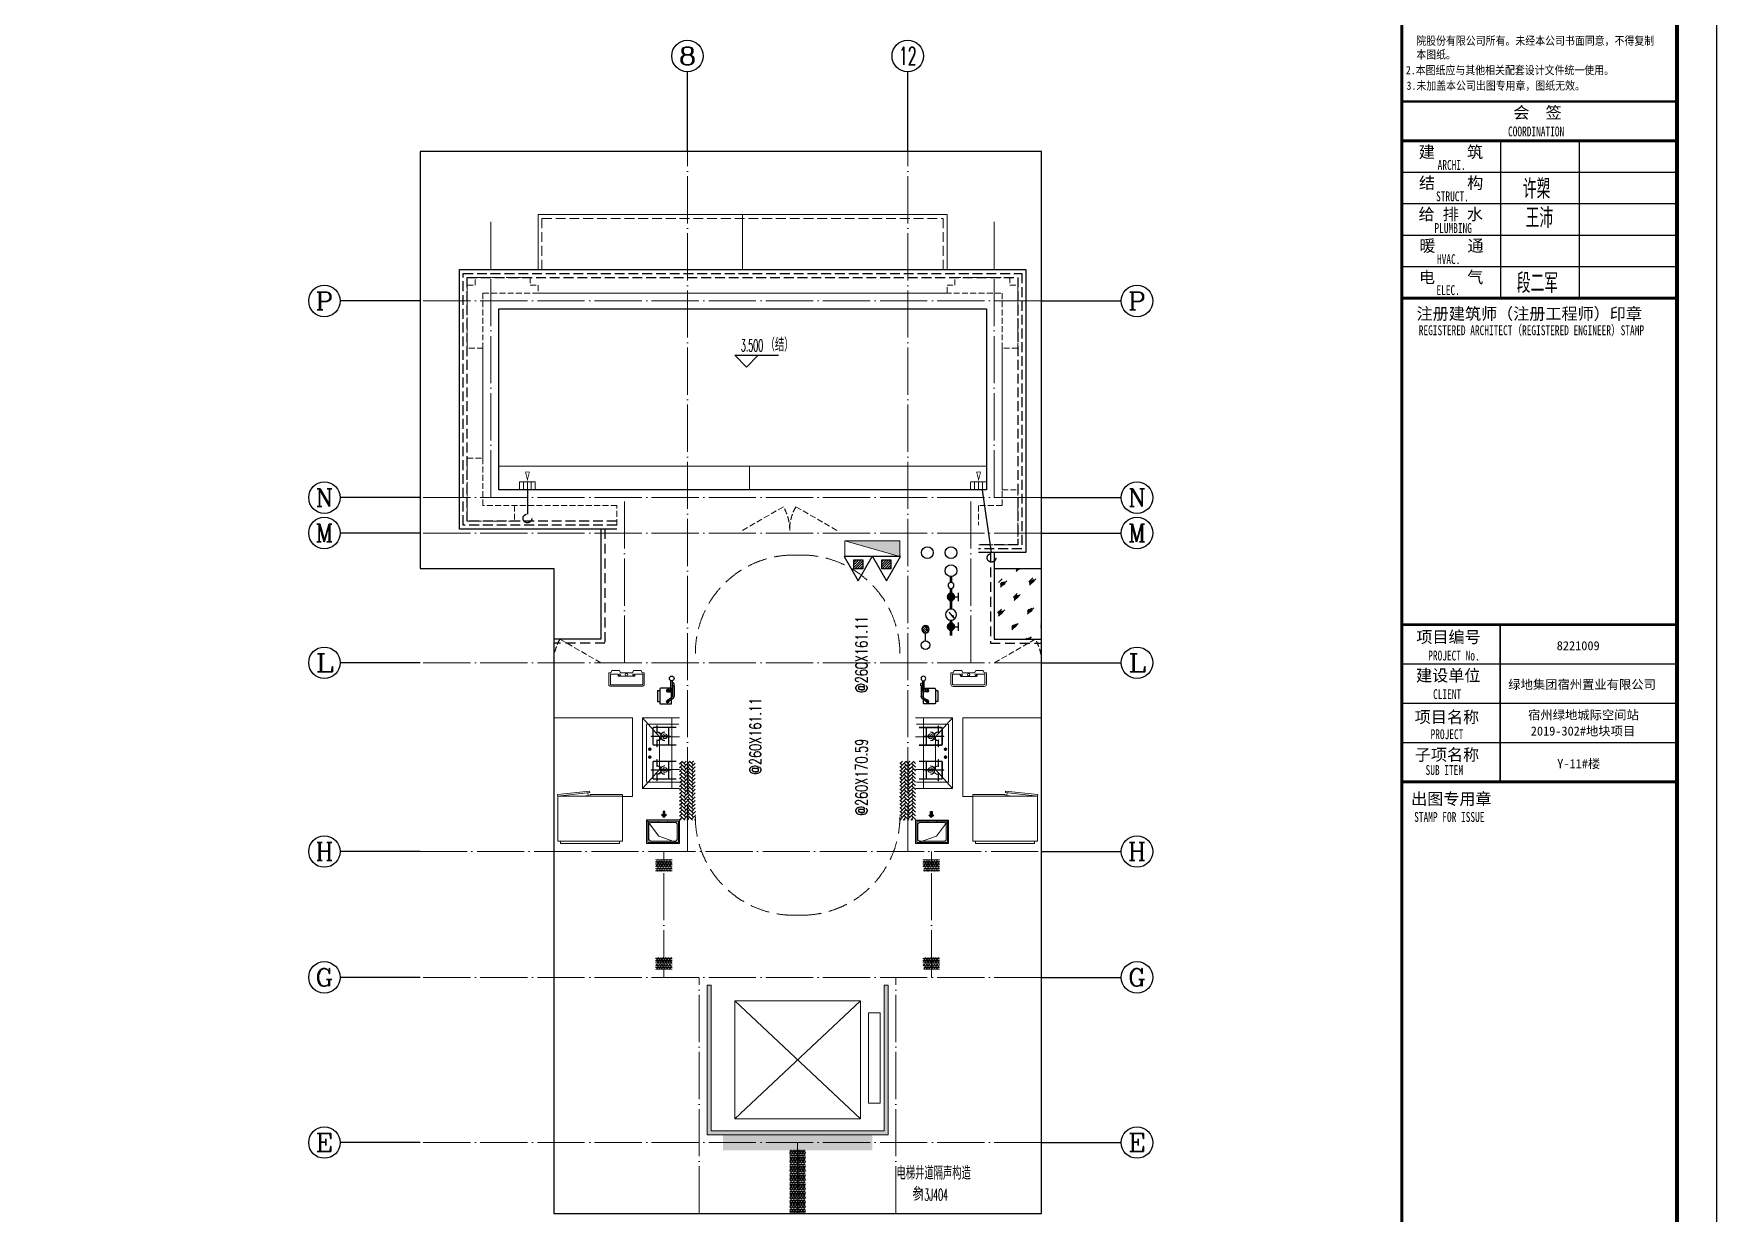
# Model space of a CAD drawing. Extents: x -518115 to 389031, y -231062 to 1628073.
# Drawn here: x 153490 to 174880, y 53162 to 68161 of the extents above; entities that cross this region are included whole.
import ezdxf
from ezdxf.enums import TextEntityAlignment as Align

# ---------------------------------------------------------------- set-up
doc = ezdxf.new("R2010")
doc.units = 0
doc.header["$LTSCALE"] = 1000
doc.header["$MEASUREMENT"] = 0
for name, pattern in [('#P_--_20B1_001_t3$0$DASH', [0.35, 0.25, -0.1]), ('__DASH', [0.35, 0.25, -0.1]), ('DASH', [0.35, 0.25, -0.1]), ('DOTE', [2.42, 2, -0.2, 0.02, -0.2]), ('HIDDEN', [0.375, 0.25, -0.125])]:
    doc.linetypes.add(name, pattern=pattern)
for name, color, linetype, lineweight in [('3.5方案汇报，与郭总、侯月琴确定户型_t8$0$STAIR', 2, 'Continuous', 18), ('DOTE', 19, 'DOTE', 9), ('EQUIP_消火栓', 242, 'Continuous', 18), ('LVTRY', 1, 'Continuous', 13), ('PUB_HATCH', 8, 'Continuous', 9), ('STAIR', 2, 'Continuous', 18), ('WINDOW', 144, 'Continuous', 15), ('图签', 147, 'Continuous', 18), ('填充', 251, 'Continuous', 5), ('平面-分水线', 214, 'Continuous', 15), ('平面-排水沟', 86, 'Continuous', 15), ('平面-看线', 45, 'Continuous', 15), ('平面-空调预留孔', 173, 'Continuous', 15), ('立面-洞口示意', 152, 'Continuous', 13)]:
    doc.layers.add(name, color=color, linetype=linetype, lineweight=lineweight)
for name, color, linetype in [('AH-FURNITURE', 1, 'Continuous'), ('AXIS', 3, 'Continuous'), ('AXIS_TEXT', 4, 'Continuous'), ('DIM_ELEV', 3, 'Continuous'), ('DIM_SYMB', 3, 'Continuous'), ('EQUIP_地漏', 7, 'Continuous'), ('EQUIP_消防', 7, 'Continuous'), ('PUB_TEXT', 4, 'Continuous'), ('ROOF', 183, 'Continuous'), ('VPIPE-凝结', 150, 'Continuous'), ('VPIPE-废水', 31, 'Continuous'), ('VPIPE-消防', 1, 'TG_X'), ('VPIPE-给水', 3, 'TG_J'), ('VPIPE-雨水', 4, 'DASH'), ('保温', 6, 'Continuous'), ('图框', 140, 'Continuous'), ('图签文字', 147, 'Continuous'), ('建筑-排气道', 9, 'Continuous'), ('污水', 3, 'Continuous'), ('看线', 251, 'Continuous'), ('给水', 4, 'Continuous')]:
    doc.layers.add(name, color=color, linetype=linetype)
doc.layers.add('yichutu', color=7, linetype='Continuous', true_color=0xffffff, plot=False)
doc.styles.add('_TCH_AXIS', font='COMPLEX', dxfattribs={"bigfont": 'GBCBIG'})
doc.styles.add('_TCH_DIM', font='SIMPLEX.shx', dxfattribs={"width": 0.7, "bigfont": 'GBCBIG.shx'})
doc.styles.add('COMPLEX', font='COMPLEX')
doc.styles.add('HT', font='')
doc.styles.add('TG_LINETYPE', font='SIMPLEX', dxfattribs={"width": 0.8, "height": 3, "bigfont": 'HZTXT'})
doc.styles.add('宋体', font='', dxfattribs={"height": 50})
doc.styles.add('建筑图签-1', font='', dxfattribs={"width": 0.7})
doc.styles.add('建筑图签-2', font='TXT.shx', dxfattribs={"width": 0.5, "bigfont": 'HZTXT.shx'})
doc.styles.get('HT').set_extended_font_data('SimHei')
doc.styles.get('宋体').set_extended_font_data('SimSun')
doc.styles.get('建筑图签-1').set_extended_font_data('SimHei')
doc.linetypes.add('TG_J', pattern='A,2,-0.22,["J",TG_LINETYPE,S=0.1,R=0,X=-0.18,Y=-0.15],0', length=2.22)
doc.linetypes.add('TG_X', pattern='A,4,-0.3,["X",TG_LINETYPE,S=0.1,R=0,X=-0.23,Y=-0.15],0', length=4.3)
pattern_1 = [(90, (-269915.049, -314561.355), (-16.49778, 1e-15), [9.525, -19.05]), (210, (-269915.049, -314561.355), (8.24889, -14.2874966), [9.525, -19.05]), (150, (-269915.049, -314551.83), (-8.24889, -14.2874966), [9.525, -19.05])]
pattern_2 = [(45, (-269915.05, -314561.355), (0, 47.4157523), [100.584, -33.528]), (135, (-269891.34, -314537.647), (3e-15, 47.4157523), [100.584, -33.528])]

# ---------------------------------------------------------------- blocks, each defined once
blk = doc.blocks.new('$TwtSys$00000434')
for p, q in [((-0.5, 0.5), (-0.5, -0.5)), ((-0.5, -0.5), (0.5, 0.5)), ((0.5, 0.5), (-0.5, 0.5)), ((0.5, -0.5), (0.5, 0.5)), ((-0.5, -0.5), (0.5, -0.5))]:
    blk.add_line(p, q)
blk.add_solid([(0.5, -0.5), (0.5, 0.5), (-0.5, -0.5)])
blk = doc.blocks.new('$TwtSys$00000546')
h = blk.add_hatch()
h.set_pattern_fill('ANSI31', color=1, scale=200, style=0)
h.set_pattern_definition([(45, (-38543.802, -6670.83), (-17.67767, 17.67767), [])])
h.paths.add_polyline_path([(-65, 174), (65, 174), (65, 44), (-65, 44)])
at = {"color": 1}
for points in [[(0, 344), (-198, 0), (198, 0)], [(-65, 174), (65, 174), (65, 44), (-65, 44)]]:
    blk.add_lwpolyline(points, close=True, dxfattribs=at)
blk = doc.blocks.new('A$C60D053AF')
at = {"layer": 'AH-FURNITURE', "color": 8}
for p, q in [((233, -90), (128, -90)), ((233, -110), (128, -110)), ((193, -71), (328, -71)), ((193, -91), (328, -91)), ((245, -129), (245, -122)), ((265, -129), (265, -122)), ((342, -97), (370, -143)), ((356, -83), (384, -129)), ((255, -281), (255, -251)), ((255, -281), (393, -281)), ((393, -281), (393, -251))]:
    blk.add_line(p, q, dxfattribs=at)
for points in [[(170, -68, 1), (170, -94), (193, -94), (193, -68)], [(234, -251), (414, -251, 0.414214), (424, -241), (424, -111, 0.414214), (414, -101), (234, -101, 0.414214), (224, -111), (224, -241, 0.414214)], [(268, -122), (268, -107, 0.414214), (248, -87), (233, -87), (233, -113), (242, -113), (242, -122)], [(242, -152, 1), (268, -152), (268, -129), (242, -129)], [(384, -161, 1), (402, -143), (386, -127), (368, -145)]]:
    blk.add_lwpolyline(points, format="xyb", close=True, dxfattribs=at)
for centre, radius in [((100, -100), 30), ((255, -152), 15), ((255, -152), 10), ((393, -152), 15), ((393, -152), 10)]:
    blk.add_circle(centre, radius, dxfattribs=at)
for radius in [40, 20]:
    blk.add_arc((328, -111), radius, 45, 90, dxfattribs=at)
blk = doc.blocks.new('A-Kitchen-7')
at = {"layer": 'LVTRY'}
for p, q in [((-519, 780), (-7, 834)), ((-4, 811), (-515, 756)), ((-29, 767), (-35, 806)), ((-7, 834), (-4, 811)), ((-515, 756), (-519, 780)), ((515, 756), (-515, 756)), ((-515, 756), (-515, 40)), ((-486, 761), (-485, 756)), ((-29, 767), (-112, 756)), ((515, 780), (0, 780)), ((0, 756), (0, 780)), ((515, 756), (515, 780)), ((515, 40), (515, 756)), ((-515, 40), (515, 40))]:
    blk.add_line(p, q, dxfattribs=at)
blk.add_lwpolyline([(-469, 40), (-469, 0), (469, 0), (469, 40)], close=True, dxfattribs=at)
blk = doc.blocks.new('*U70')
h = blk.add_hatch(color=5)
h.set_gradient(color1=(0, 0, 255), rotation=180, tint=1)
h.paths.add_polyline_path([(0, 0), (-6.35, -6.35), (-6.35, -2.159), (-15, -2.159), (-15, 2.159), (-6.35, 2.159), (-6.35, 6.35)])
at = {"color": 0, "linetype": 'Continuous'}
blk.add_lwpolyline([(0, 0), (-6.35, -6.35), (-6.35, -2.159), (-15, -2.159), (-15, 2.159), (-6.35, 2.159), (-6.35, 6.35)], close=True, dxfattribs=at)
blk = doc.blocks.new('sgrsefv')
at = {"layer": 'PUB_HATCH'}
blk.add_hatch(color=256, dxfattribs=at).paths.add_polyline_path([(1112933, 840916), (1112933, 840646), (1113073, 840646), (1113073, 840661), (1112968, 840661), (1112948, 840681), (1112948, 840881), (1112968, 840901), (1113288, 840901), (1113308, 840881), (1113308, 840681), (1113288, 840661), (1113183, 840661), (1113183, 840646), (1113323, 840646), (1113323, 840916)])
at = {"layer": 'LVTRY', "color": 1}
for p, q in [((1113073, 840661), (1113073, 840646)), ((1113183, 840661), (1113183, 840646))]:
    blk.add_line(p, q, dxfattribs=at)
for points in [[(1112918, 840931), (1113338, 840931), (1113338, 840631), (1112918, 840631)], [(1112933, 840916), (1113323, 840916), (1113323, 840646), (1112933, 840646)], [(1113288, 840661), (1112968, 840661), (1112948, 840681), (1112948, 840881), (1112968, 840901), (1113288, 840901), (1113308, 840881), (1113308, 840681), (1113288, 840661)]]:
    blk.add_lwpolyline(points, close=True, dxfattribs=at)
at = {"layer": '立面-洞口示意'}
blk.add_lwpolyline([(1112918, 840931), (1113182, 840837), (1113338, 840631)], dxfattribs=at)
at = {"layer": '建筑-排气道', "xscale": -5, "yscale": 5, "zscale": 5, "rotation": 270}
blk.add_blockref('*U70', (1113118, 840599), dxfattribs=at)
blk = doc.blocks.new('FRSDFDGDGDRGDR')
at = {"layer": '平面-空调预留孔'}
for p, q in [((699612, 775044), (699612, 775441)), ((699619, 775448), (699746, 775448)), ((699746, 775448), (699746, 775355)), ((699720, 775342), (699720, 775143)), ((699727, 775349), (699740, 775349)), ((699746, 775037), (699619, 775037)), ((699727, 775136), (699740, 775136)), ((699746, 775130), (699746, 775037))]:
    blk.add_line(p, q, dxfattribs=at)
blk.add_lwpolyline([(699766, 775167), (699793, 775154), (699793, 775057), (699766, 775044), (699766, 775018), (699619, 775018, -0.414214), (699593, 775044), (699593, 775441, -0.414214), (699619, 775468), (699766, 775468), (699766, 775441), (699793, 775428), (699793, 775332), (699766, 775318)], format="xyb", close=True, dxfattribs=at)
for centre, radius in [((699740, 775243), 15.8), ((699740, 775332), 10.6), ((699740, 775154), 10.6)]:
    blk.add_circle(centre, radius, dxfattribs=at)
for centre, start, end in [((699619, 775441), 90, 180), ((699727, 775342), 90, 180), ((699740, 775355), 270, 360), ((699619, 775044), 180, 270), ((699727, 775143), 180, 270), ((699740, 775130), 0, 90)]:
    blk.add_arc(centre, 6.6, start, end, dxfattribs=at)
blk = doc.blocks.new('A$C2705576B')
at = {"layer": '给水'}
h = blk.add_hatch(color=256, dxfattribs=at)
edge = h.paths.add_edge_path()
edge.add_arc((417, -1741), 47.2, 0, 360)
h = blk.add_hatch(color=256, dxfattribs=at)
edge = h.paths.add_edge_path()
edge.add_arc((795, -1741), 47.2, 0, 360)
for p, q in [((363, -1645), (472, -1645)), ((417, -1741), (417, -1645)), ((601, -1768), (525, -1704)), ((525, -1704), (564, -1715)), ((740, -1645), (849, -1645)), ((795, -1741), (795, -1645))]:
    blk.add_line(p, q, dxfattribs=at)
at = {"layer": '给水', "const_width": 35.4}
for points in [[(499, -1741), (302, -1741)], [(903, -1741), (641, -1741)], [(1053, -1741), (978, -1741)]]:
    blk.add_lwpolyline(points, dxfattribs=at)
at = {"layer": '给水'}
for centre, radius in [((417, -1741), 47.2), ((570, -1741), 70.8), ((795, -1741), 47.2), ((941, -1741), 37.5)]:
    blk.add_circle(centre, radius, dxfattribs=at)
blk = doc.blocks.new('$TwtSys$00000141')
at = {"color": 1}
for p, q in [((-47, 4), (-5, 46)), ((-47, 4), (-5, 46)), ((-44, -18), (18, 44)), ((-44, -18), (18, 44)), ((-33, -33), (33, 33)), ((-33, -33), (33, 33)), ((-16, -44), (44, 16)), ((-16, -44), (44, 16)), ((6, -46), (46, -6)), ((6, -46), (46, -6))]:
    blk.add_line(p, q, dxfattribs=at)
blk.add_circle((0, 0), 47, dxfattribs=at)
blk.add_circle((0, 0), 47, dxfattribs=at)
blk = doc.blocks.new('yct-841-594-84100-59399.9999999999-100-1000.0')
at = {"layer": 'yichutu', "color": 7, "true_color": 0xffffff}
blk.add_lwpolyline([(0, 0), (0, 59400), (84100, 59400), (84100, 0)], close=True, dxfattribs=at)
blk = doc.blocks.new('_AXISO')
blk.add_circle((0, 0), 0.5)
at = {"layer": 'AXIS_TEXT', "style": 'COMPLEX', "width": 1.041667}
blk.add_attdef('A', text='', height=0.56, dxfattribs=at).set_placement((-0.25, -0.28), (0.25, -0.28), align=Align.FIT)
blk = doc.blocks.new('DFSFSF')
at = {"layer": '平面-分水线'}
for p, q in [((697142, 775568), (697142, 775668)), ((697342, 775668), (697143, 775668)), ((697193, 775568), (697193, 775668)), ((697243, 775568), (697243, 775668)), ((697292, 775568), (697292, 775668)), ((697342, 775668), (697342, 775568)), ((697342, 775568), (697342, 775668)), ((697342, 775568), (697143, 775568))]:
    blk.add_line(p, q, dxfattribs=at)
blk = doc.blocks.new('DFGDGDGD')
at = {"layer": '平面-分水线', "const_width": 10}
blk.add_lwpolyline([(697268, 775441), (697243, 775541), (697218, 775441)], close=True, dxfattribs=at)
blk.add_blockref('DFSFSF', (0, 0))
blk = doc.blocks.new('A$C549D2611')
at = {"layer": '图框'}
blk.add_lwpolyline([(0, 0), (42050, 0), (42050, -29700), (0, -29700)], close=True, dxfattribs=at)
blk.add_lwpolyline([(0, 0), (42050, 0), (42050, -29700), (0, -29700)], close=True, dxfattribs=at)
at = {"layer": '图框', "const_width": 50}
blk.add_lwpolyline([(41550, -29200), (41550, -500), (1250, -500), (1250, -29200)], close=True, dxfattribs=at)
at = {"layer": '图框'}
for points, const_width in [([(38052, -29200), (38052, -500)], 35), ([(38057, -5000), (41557, -5000)], 30), ([(38057, -5500), (41557, -5500)], 35), ([(38057, -5500), (41557, -5500)], 35), ([(39307, -5500), (39307, -7500)], 17.5), ([(40307, -5500), (40307, -7500)], 17.5), ([(38057, -5900), (41557, -5900)], 17.5), ([(38057, -6300), (41557, -6300)], 17.5), ([(38057, -6700), (41557, -6700)], 17.5), ([(38057, -7100), (41557, -7100)], 17.5), ([(38057, -7500), (41557, -7500)], 35), ([(38052, -11650), (41552, -11650)], 35), ([(38052, -11650), (41552, -11650)], 35), ([(39302, -13650), (39302, -11650)], 17.5), ([(38052, -12150), (41552, -12150)], 17.5), ([(38052, -12650), (41552, -12650)], 17.5), ([(38052, -13150), (41552, -13150)], 17.5), ([(41552, -13650), (38052, -13650)], 35)]:
    blk.add_lwpolyline(points, dxfattribs=dict(at, const_width=const_width))
for s, height, style, width, p in [('院股份有限公司所有。未经本公司书面同意，不得复制', 105, 'HT', 0.88, (38235, -4280)), ('本图纸。', 105, 'HT', 0.88, (38235, -4456)), (' 2.本图纸应与其他相关配套设计文件统一使用。 ', 105, 'HT', 0.88, (38040, -4654)), ('3.未加盖本公司出图专用章，图纸无效。', 105, 'HT', 0.88, (38111, -4851)), ('COORDINATION', 125, '建筑图签-1', 0.7, (39402, -5443)), ('ARCHI.', 125, '建筑图签-1', 0.7, (38507, -5869)), ('STRUCT.', 125, '建筑图签-1', 0.7, (38487, -6268)), ('PLUMBING', 125, '建筑图签-1', 0.7, (38467, -6671)), ('HVAC.', 125, '建筑图签-1', 0.7, (38499, -7067)), ('ELEC.', 125, '建筑图签-1', 0.7, (38492, -7460)), ('REGISTERED ARCHITECT（REGISTERED ENGINEER）STAMP', 125, '建筑图签-1', 0.7, (38267, -7971)), ('PROJECT No.', 125, '建筑图签-1', 0.7, (38387, -12107, -899)), ('CLIENT', 125, '建筑图签-1', 0.7, (38449, -12597)), ('PROJECT', 125, '建筑图签-1', 0.7, (38417, -13107)), ('SUB ITEM', 125, '建筑图签-1', 0.7, (38354, -13562)), ('STAMP FOR ISSUE', 125, '建筑图签-1', 0.7, (38209, -14159))]:
    blk.add_text(s, height=height, dxfattribs=dict(at, style=style, width=width)).set_placement(p)
at = {"layer": '图签', "color": 2, "style": '宋体'}
for s, height, p in [('8221009', 114.7, (40021, -11976)), ('绿地集团宿州置业有限公司', 114.67, (39405, -12469)), ('宿州绿地城际空间站', 114.7, (39657, -12856)), ('2019-302#地块项目', 114.67, (39691, -13061)), ('Y-11#楼', 114.7, (40027, -13476))]:
    blk.add_text(s, height=height, dxfattribs=at).set_placement(p)
at = {"layer": '图签文字', "color": 7, "style": '建筑图签-1'}
for s, p in [('会  签', (39470, -5216)), ('建    筑', (38267, -5717)), ('结    构', (38270, -6110)), ('给 排 水', (38265, -6507)), ('暖    通', (38274, -6909)), ('电    气', (38269, -7309)), ('注册建筑师（注册工程师）印章', (38240, -7773)), ('项目编号', (38236, -11884)), ('建设单位', (38233, -12372)), ('项目名称', (38216, -12901)), ('子项名称', (38216, -13380)), ('出图专用章', (38170, -13941))]:
    blk.add_text(s, height=150, dxfattribs=at).set_placement(p)
at = {"layer": '图签文字', "color": 1, "style": '建筑图签-2', "width": 0.7}
for s, p in [('许槊', (39590, -6236)), ('王沛', (39625, -6606)), ('段二军', (39513, -7434))]:
    blk.add_text(s, height=250, dxfattribs=at).set_placement(p)

msp = doc.modelspace()

# ---------------------------------------------------------------- hatches: boundary and pattern name
at = {"layer": '保温', "linetype": 'Continuous', "ltscale": 10, "true_color": 0x636466}
h = msp.add_hatch(dxfattribs=at)
h.set_pattern_fill('玻璃1', color=251, scale=35, style=0)
h.set_pattern_definition([(45, (-122615.05, -546172.44), (-171.45925, 171.45925), [78.4, -201.6]), (45, (-122581.45, -546158.44), (-171.45925, 171.45925), [33.6, -246.4]), (45, (-122615.05, -546158.44), (-171.45925, 171.45925), [56, -224]), (45, (-122598.25, -546172.44), (188.0904, -188.0904), [70, -210]), (45, (-122615.05, -546186.44), (-171.45925, 171.45925), [112, -168]), (45, (-122615.05, -546144.44), (-171.45925, 171.45925), [28, -252])])
h.paths.add_polyline_path([(166301.5, 60462.4), (166301.5, 61362.4), (165701.5, 61362.4), (165701.5, 60462.4)])
at = {"layer": '保温', "linetype": 'ByBlock', "ltscale": 10}
h = msp.add_hatch(dxfattribs=at)
h.set_pattern_fill('AR-HBONE', color=251, scale=55)
h.set_pattern_definition(pattern_2)
h.paths.add_polyline_path([(161701.5, 58162.6), (161901.5, 58162.6), (161901.3, 58912.4), (161701.3, 58912.4)])
h = msp.add_hatch(dxfattribs=at)
h.set_pattern_fill('AR-HBONE', color=251, scale=55)
h.set_pattern_definition(pattern_2)
h.paths.add_polyline_path([(164701.5, 58162.6), (164501.5, 58162.6), (164501.3, 58912.4), (164701.3, 58912.4)])
at = {"layer": '保温', "linetype": 'Continuous', "ltscale": 10}
h = msp.add_hatch(dxfattribs=at)
h.set_pattern_fill('HEX', color=251, scale=10, angle=90, style=0)
h.set_pattern_definition(pattern_1)
h.paths.add_polyline_path([(161401.5, 57512.4), (161601.5, 57512.4), (161601.6, 57662.4), (161401.6, 57662.4)])
h = msp.add_hatch(dxfattribs=at)
h.set_pattern_fill('HEX', color=251, scale=10, angle=90, style=0)
h.set_pattern_definition(pattern_1)
h.paths.add_polyline_path([(165001.5, 57512.4), (164801.5, 57512.4), (164801.4, 57662.4), (165001.4, 57662.4)])
h = msp.add_hatch(dxfattribs=at)
h.set_pattern_fill('HEX', color=251, scale=10, angle=90, style=0)
h.set_pattern_definition(pattern_1)
h.paths.add_polyline_path([(161401.5, 56262.4), (161601.5, 56262.4), (161601.6, 56412.4), (161401.6, 56412.4)])
h = msp.add_hatch(dxfattribs=at)
h.set_pattern_fill('HEX', color=251, scale=10, angle=90, style=0)
h.set_pattern_definition(pattern_1)
h.paths.add_polyline_path([(165001.5, 56262.4), (164801.5, 56262.4), (164801.4, 56412.4), (165001.4, 56412.4)])
h = msp.add_hatch(dxfattribs=at)
h.set_pattern_fill('HEX', color=251, scale=10, angle=90, style=0)
h.set_pattern_definition([(90, (-340680.94, -466186.091), (-16.49778, 1e-15), [9.525, -19.05]), (210, (-340680.94, -466186.091), (8.24889, -14.2874966), [9.525, -19.05]), (150, (-340680.94, -466176.566), (-8.24889, -14.2874966), [9.525, -19.05])])
h.paths.add_polyline_path([(164151.5, 53962.4), (164151.5, 54162.4), (162251.5, 54162.4), (162251.5, 53962.4)])
h = msp.add_hatch(dxfattribs=at)
h.set_pattern_fill('HEX', color=251, scale=10, angle=90, style=0)
h.set_pattern_definition([(90, (-340680.94, -466686.091), (-16.49778, 1e-15), [9.525, -19.05]), (210, (-340680.94, -466686.091), (8.24889, -14.2874966), [9.525, -19.05]), (150, (-340680.94, -466676.566), (-8.24889, -14.2874966), [9.525, -19.05])])
h.paths.add_polyline_path([(163101.6, 53162.4), (163301.6, 53162.4), (163301.6, 53962.4), (163101.6, 53962.4)])
at = {"layer": '填充'}
h = msp.add_hatch(dxfattribs=at)
h.set_pattern_fill('隔热材料02', color=256, scale=100, style=0)
h.set_pattern_definition([(0, (-1011006.867, -554576.257), (0, 50), []), (0, (-1011006.867, -554559.59), (0, 50), []), (270, (-1010963.126, -554550.96), (50, -9e-15), [5.01775, -44.98225]), (270, (-1011000.584, -554550.96), (50, -9e-15), [5.01775, -44.98225]), (90, (-1010975.073, -554584.89), (-50, 3e-15), [5.01775, -44.98225]), (90, (-1010988.64, -554584.89), (-50, 3e-15), [5.01775, -44.98225]), (180, (-1010956.843, -554592.924), (-6e-15, -50), [50.02425, 0.02425]), (135, (-1010970.8, -554590.415), (3e-15, 49.99987405), [4.268, -66.44275]), (116.56505, (-1010923.818, -554587.397), (0.00011283, 49.99993342), [2.805, -108.9985]), (116.56505, (-1010973.818, -554587.397), (0.00011283, 49.99993342), [2.805, -108.9985]), (153.43495, (-1010915.783, -554592.924), (-0.0001128, 49.9999334), [5.61, -106.1935]), (153.43495, (-1010965.783, -554592.924), (-0.0001128, 49.9999334), [5.61, -106.1935]), (63.43495, (-1010925.073, -554579.87), (-0.00011283, 49.99993342), [26.714, -85.0895]), (63.43495, (-1010975.073, -554579.87), (-0.00011283, 49.99993342), [26.714, -85.0895]), (116.56505, (-1010913.126, -554550.96), (0.00011283, 49.99993342), [2.805, -108.9985]), (116.56505, (-1010963.126, -554550.96), (0.00011283, 49.99993342), [2.805, -108.9985]), (135, (-1010964.38, -554548.45), (3e-15, 49.99987405), [4.268, -66.44275]), (153.43495, (-1010917.4, -554545.433), (-0.0001128, 49.9999334), [5.61, -106.1935]), (153.43495, (-1010967.4, -554545.433), (-0.0001128, 49.9999334), [5.61, -106.1935]), (45, (-1010999.33, -554548.45), (0, 49.99987405), [4.268, -66.44275]), (63.43495, (-1010950.584, -554550.96), (-0.00011283, 49.99993342), [2.805, -108.9985]), (63.43495, (-1011000.584, -554550.96), (-0.00011283, 49.99993342), [2.805, -108.9985]), (26.56505, (-1010946.31, -554545.433), (0.0001128, 49.9999334), [5.61, -106.1935]), (26.56505, (-1010996.31, -554545.433), (0.0001128, 49.9999334), [5.61, -106.1935]), (116.56505, (-1010938.638, -554579.87), (0.00011283, 49.99993342), [26.714, -85.0895]), (116.56505, (-1010988.638, -554579.87), (0.00011283, 49.99993342), [26.714, -85.0895]), (45, (-1010992.91, -554590.415), (0, 49.99987405), [4.268, -66.44275]), (63.43495, (-1010939.892, -554587.397), (-0.00011283, 49.99993342), [2.805, -108.9985]), (63.43495, (-1010989.892, -554587.397), (-0.00011283, 49.99993342), [2.805, -108.9985]), (26.56505, (-1010947.928, -554592.924), (0.0001128, 49.9999334), [5.61, -106.1935]), (26.56505, (-1010997.928, -554592.924), (0.0001128, 49.9999334), [5.61, -106.1935])])
h.paths.add_polyline_path([(164301.5, 56062.4), (164351.5, 56062.4), (164351.5, 54162.4), (162051.5, 54162.4), (162051.5, 56062.4), (162101.5, 56062.4), (162101.5, 54212.4), (164301.5, 54212.4)])

# ---------------------------------------------------------------- linework, layer by layer
at = {"layer": '3.5方案汇报，与郭总、侯月琴确定户型_t8$0$STAIR'}
for p, q in [((164001.5, 55862.4), (162401.5, 54362.4)), ((162401.5, 55862.4), (164001.5, 54362.4))]:
    msp.add_line(p, q, dxfattribs=at)
for points in [[(162401.5, 54362.4), (162401.5, 55862.4), (164001.5, 55862.4), (164001.5, 54362.4)], [(164101.5, 54562.4), (164101.5, 55712.4), (164251.5, 55712.4), (164251.5, 54562.4)]]:
    msp.add_lwpolyline(points, close=True, dxfattribs=at)
at = {"layer": 'AXIS'}
for p, q in [((161801.5, 66662.4), (161801.5, 67677)), ((164601.5, 66662.4), (164601.5, 67677)), ((158401.5, 64762.4), (157386.9, 64762.4)), ((166301.5, 64762.4), (167316.1, 64762.4)), ((158401.5, 62262.4), (157386.9, 62262.4)), ((166301.5, 62262.4), (167316.1, 62262.4)), ((158401.5, 61812.4), (157386.9, 61812.4)), ((166301.5, 61812.4), (167316.1, 61812.4)), ((158401.5, 60162.4), (157386.9, 60162.4)), ((166301.5, 60162.4), (167316.1, 60162.4)), ((158401.5, 57762.6), (157386.9, 57762.6)), ((166301.5, 57762.6), (167316.1, 57762.6)), ((158401.5, 56162.4), (157386.9, 56162.4)), ((166301.5, 56162.4), (167316.1, 56162.4)), ((158401.5, 54062.4), (157386.9, 54062.4)), ((166301.5, 54062.4), (167316.1, 54062.4))]:
    msp.add_line(p, q, dxfattribs=at)
at = {"layer": 'DIM_ELEV'}
for p, q in [((162551.5, 63922), (162401.5, 64072)), ((162401.5, 64072), (162959.2, 64072)), ((162551.5, 63922), (162701.5, 64072))]:
    msp.add_line(p, q, dxfattribs=at)
at = {"layer": 'DIM_SYMB'}
msp.add_lwpolyline([(158401.5, 66662.4), (158401.5, 61362.4), (160101.5, 61362.4), (160101.5, 53162.4), (166301.5, 53162.4), (166301.5, 66662.4)], close=True, dxfattribs=at)
at = {"layer": 'DOTE', "linetype": 'DOTE', "ltscale": 0.3}
for p, q in [((161801.5, 57762.6), (161801.5, 66662.4)), ((164601.5, 57762.6), (164601.5, 66662.4)), ((159301.5, 65767.8), (159301.5, 62262.4)), ((165701.5, 65767.8), (165701.5, 62262.4)), ((166301.5, 64762.4), (158401.5, 64762.4)), ((166301.5, 62262.4), (158401.5, 62262.4)), ((161001.5, 60162.4), (161001.5, 62262.4)), ((165401.5, 60162.4), (165401.5, 62262.4)), ((166301.5, 61812.4), (158401.5, 61812.4)), ((166301.5, 60162.4), (158401.5, 60162.4)), ((158401.5, 57762.6), (166301.5, 57762.6)), ((161501.5, 56162.4), (161501.5, 57762.4)), ((164901.5, 56162.4), (164901.5, 57762.4)), ((166301.5, 56162.4), (158401.5, 56162.4)), ((161951.5, 53162.4), (161951.5, 56162.4)), ((164451.5, 53162.4), (164451.5, 56162.4)), ((166301.5, 54062.4), (158401.5, 54062.4)), ((163201.5, 54062.4), (163201.5, 53162.4))]:
    msp.add_line(p, q, dxfattribs=at)
at = {"layer": 'LVTRY', "color": 251}
for p, q in [((161447.3, 59220), (161231.3, 59463)), ((161701.5, 59463), (161231.3, 59463)), ((161231.3, 59463), (161231.3, 58563)), ((161601.5, 58563), (161601.5, 59463)), ((164701.5, 59462.4), (165171.7, 59462.4)), ((164801.5, 58562.4), (164801.5, 59462.4)), ((164955.8, 59219.4), (165171.7, 59462.4)), ((165171.7, 59462.4), (165171.7, 58562.4)), ((161701.5, 59220), (161447.3, 59220)), ((161447.3, 59220), (161447.3, 58804.9)), ((164701.5, 59219.4), (164955.8, 59219.4)), ((164955.8, 59219.4), (164955.8, 58804.3)), ((161231.3, 58563), (161447.3, 58804.9)), ((161447.3, 58804.9), (161701.5, 58804.9)), ((164955.8, 58804.3), (164701.5, 58804.3)), ((165171.7, 58562.4), (164955.8, 58804.3)), ((161231.3, 58563), (161701.5, 58563)), ((165171.7, 58562.4), (164701.5, 58562.4))]:
    msp.add_line(p, q, dxfattribs=at)
at = {"layer": 'LVTRY'}
for p, q in [((161281.5, 58653), (161281.5, 59373)), ((161291.5, 59383), (161691.5, 59383)), ((161361.5, 59333), (161361.5, 59123)), ((161366.5, 59333), (161366.5, 59123)), ((161656.5, 59343), (161371.5, 59343)), ((161656.5, 59338), (161371.5, 59338)), ((161411.8, 59363), (161411.8, 59273)), ((161416.3, 59363), (161411.8, 59363)), ((161411.8, 59273), (161416.3, 59273)), ((161416.3, 59273), (161416.3, 59363)), ((161561.5, 59123), (161561.5, 59333)), ((161566.5, 59123), (161566.5, 59333)), ((161601.5, 59373), (161601.5, 58653)), ((165111.5, 59382.4), (164711.5, 59382.4)), ((164746.5, 59342.4), (165031.5, 59342.4)), ((164746.5, 59337.4), (165031.5, 59337.4)), ((164801.5, 59372.4), (164801.5, 58652.4)), ((164836.5, 59122.4), (164836.5, 59332.4)), ((164841.5, 59122.4), (164841.5, 59332.4)), ((164986.8, 59272.4), (164986.8, 59362.4)), ((164986.8, 59362.4), (164991.3, 59362.4)), ((164991.3, 59272.4), (164986.8, 59272.4)), ((164991.3, 59362.4), (164991.3, 59272.4)), ((165036.5, 59332.4), (165036.5, 59122.4)), ((165041.5, 59332.4), (165041.5, 59122.4)), ((165121.5, 58652.4), (165121.5, 59372.4)), ((161302.1, 59063), (161340.9, 59063)), ((161321.5, 59043.6), (161321.5, 59082.4)), ((161341.5, 59230.2), (161469, 59230.2)), ((161341.5, 59225.7), (161341.5, 59230.2)), ((161469, 59225.7), (161341.5, 59225.7)), ((161371.5, 59118), (161656.5, 59118)), ((161371.5, 59113), (161656.5, 59113)), ((161411.8, 59093), (161411.8, 59183)), ((161411.8, 59183), (161416.3, 59183)), ((161416.3, 59093), (161411.8, 59093)), ((161416.3, 59183), (161416.3, 59093)), ((161586.5, 59230.2), (161459, 59230.2)), ((161459, 59230.2), (161459, 59225.7)), ((161459, 59225.7), (161586.5, 59225.7)), ((161469, 59230.2), (161469, 59225.7)), ((161586.5, 59225.7), (161586.5, 59230.2)), ((161601.5, 58804.9), (161601.5, 59220)), ((165031.5, 59117.4), (164746.5, 59117.4)), ((165031.5, 59112.4), (164746.5, 59112.4)), ((164801.5, 58804.3), (164801.5, 59219.4)), ((164816.5, 59229.6), (164944, 59229.6)), ((164816.5, 59225.1), (164816.5, 59229.6)), ((164944, 59225.1), (164816.5, 59225.1)), ((165061.5, 59229.6), (164934, 59229.6)), ((164934, 59229.6), (164934, 59225.1)), ((164934, 59225.1), (165061.5, 59225.1)), ((164944, 59229.6), (164944, 59225.1)), ((164991.3, 59182.4), (164986.8, 59182.4)), ((164986.8, 59182.4), (164986.8, 59092.4)), ((164986.8, 59092.4), (164991.3, 59092.4)), ((164991.3, 59092.4), (164991.3, 59182.4)), ((165061.5, 59225.1), (165061.5, 59229.6)), ((165100.9, 59062.4), (165062.1, 59062.4)), ((165081.5, 59043), (165081.5, 59081.8)), ((161302.1, 58963), (161340.9, 58963)), ((161321.5, 58943.6), (161321.5, 58982.4)), ((161361.5, 58693), (161361.5, 58903)), ((161366.5, 58693), (161366.5, 58903)), ((161371.5, 58913), (161656.5, 58913)), ((161371.5, 58908), (161656.5, 58908)), ((161411.8, 58933), (161411.8, 58843)), ((161416.3, 58933), (161411.8, 58933)), ((161411.8, 58843), (161416.3, 58843)), ((161416.3, 58843), (161416.3, 58933)), ((161561.5, 58903), (161561.5, 58693)), ((161566.5, 58903), (161566.5, 58693)), ((165031.5, 58912.4), (164746.5, 58912.4)), ((165031.5, 58907.4), (164746.5, 58907.4)), ((164836.5, 58902.4), (164836.5, 58692.4)), ((164841.5, 58902.4), (164841.5, 58692.4)), ((164986.8, 58842.4), (164986.8, 58932.4)), ((164986.8, 58932.4), (164991.3, 58932.4)), ((164991.3, 58842.4), (164986.8, 58842.4)), ((164991.3, 58932.4), (164991.3, 58842.4)), ((165036.5, 58692.4), (165036.5, 58902.4)), ((165041.5, 58692.4), (165041.5, 58902.4)), ((165100.9, 58962.4), (165062.1, 58962.4)), ((165081.5, 58943), (165081.5, 58981.8)), ((161691.5, 58643), (161291.5, 58643)), ((161469, 58800.2), (161341.5, 58800.2)), ((161341.5, 58800.2), (161341.5, 58795.7)), ((161341.5, 58795.7), (161469, 58795.7)), ((161656.5, 58688), (161371.5, 58688)), ((161656.5, 58683), (161371.5, 58683)), ((161411.8, 58663), (161411.8, 58753)), ((161411.8, 58753), (161416.3, 58753)), ((161416.3, 58663), (161411.8, 58663)), ((161416.3, 58753), (161416.3, 58663)), ((161459, 58795.7), (161459, 58800.2)), ((161459, 58800.2), (161586.5, 58800.2)), ((161586.5, 58795.7), (161459, 58795.7)), ((161469, 58795.7), (161469, 58800.2)), ((161586.5, 58800.2), (161586.5, 58795.7)), ((164711.5, 58642.4), (165111.5, 58642.4)), ((164746.5, 58687.4), (165031.5, 58687.4)), ((164746.5, 58682.4), (165031.5, 58682.4)), ((164944, 58799.6), (164816.5, 58799.6)), ((164816.5, 58799.6), (164816.5, 58795.1)), ((164816.5, 58795.1), (164944, 58795.1)), ((164934, 58795.1), (164934, 58799.6)), ((164934, 58799.6), (165061.5, 58799.6)), ((165061.5, 58795.1), (164934, 58795.1)), ((164944, 58795.1), (164944, 58799.6)), ((164991.3, 58752.4), (164986.8, 58752.4)), ((164986.8, 58752.4), (164986.8, 58662.4)), ((164986.8, 58662.4), (164991.3, 58662.4)), ((164991.3, 58662.4), (164991.3, 58752.4)), ((165061.5, 58799.6), (165061.5, 58795.1))]:
    msp.add_line(p, q, dxfattribs=at)
for points in [[(160975.5, 58463), (161101.5, 58463), (161101.5, 59463), (160101.5, 59463)], [(165427.5, 58462.4), (165301.5, 58462.4), (165301.5, 59462.4), (166301.5, 59462.4)]]:
    msp.add_lwpolyline(points, dxfattribs=at)
for centre, radius in [((161514, 59228), 29.7), ((164889, 59227.4), 29.7), ((161321.5, 59063), 17), ((161514, 59228), 11.7), ((164889, 59227.4), 11.7), ((165081.5, 59062.4), 17), ((161321.5, 58963), 17), ((161514, 58798), 29.7), ((164889, 58797.4), 29.7), ((165081.5, 58962.4), 17), ((161514, 58798), 11.7), ((164889, 58797.4), 11.7)]:
    msp.add_circle(centre, radius, dxfattribs=at)
for centre, radius, start, end in [((161291.5, 59373), 10, 90, 180), ((161371.5, 59333), 10, 90, 180), ((161371.5, 59333), 5, 90, 180), ((161414, 59228), 56.7, 2.27424, 87.72576), ((161414, 59228), 52.2, 2.47041, 87.52959), ((161514, 59228), 56.7, 92.27424, 177.72576), ((161514, 59228), 52.2, 92.47041, 177.52959), ((161556.5, 59333), 10, 0, 90), ((161556.5, 59333), 5, 0, 90), ((161591.5, 59373), 10, 0, 90), ((164811.5, 59372.4), 10, 90, 180), ((164846.5, 59332.4), 10, 90, 180), ((164846.5, 59332.4), 5, 90, 180), ((164889, 59227.4), 56.7, 2.27424, 87.72576), ((164889, 59227.4), 52.2, 2.47041, 87.52959), ((164989, 59227.4), 56.7, 92.27424, 177.72576), ((164989, 59227.4), 52.2, 92.47041, 177.52959), ((165031.5, 59332.4), 10, 0, 90), ((165031.5, 59332.4), 5, 0, 90), ((165111.5, 59372.4), 10, 0, 90), ((161371.5, 59123), 10, 180, 270), ((161371.5, 59123), 5, 180, 270), ((161414, 59228), 56.7, 272.27424, 357.72576), ((161414, 59228), 52.2, 272.47041, 357.52959), ((161514, 59228), 56.7, 182.27424, 267.72576), ((161514, 59228), 52.2, 182.47041, 267.52959), ((161556.5, 59123), 5, 270, 0), ((161556.5, 59123), 10, 270, 0), ((164846.5, 59122.4), 10, 180, 270), ((164846.5, 59122.4), 5, 180, 270), ((164889, 59227.4), 56.7, 272.27424, 357.72576), ((164889, 59227.4), 52.2, 272.47041, 357.52959), ((164989, 59227.4), 56.7, 182.27424, 267.72576), ((164989, 59227.4), 52.2, 182.47041, 267.52959), ((165031.5, 59122.4), 5, 270, 0), ((165031.5, 59122.4), 10, 270, 0), ((161371.5, 58903), 10, 90, 180), ((161371.5, 58903), 5, 90, 180), ((161414, 58798), 56.7, 2.27424, 87.72576), ((161414, 58798), 52.2, 2.47041, 87.52959), ((161514, 58798), 56.7, 92.27424, 177.72576), ((161514, 58798), 52.2, 92.47041, 177.52959), ((161556.5, 58903), 10, 0, 90), ((161556.5, 58903), 5, 0, 90), ((164846.5, 58902.4), 10, 90, 180), ((164846.5, 58902.4), 5, 90, 180), ((164889, 58797.4), 56.7, 2.27424, 87.72576), ((164889, 58797.4), 52.2, 2.47041, 87.52959), ((164989, 58797.4), 56.7, 92.27424, 177.72576), ((164989, 58797.4), 52.2, 92.47041, 177.52959), ((165031.5, 58902.4), 10, 0, 90), ((165031.5, 58902.4), 5, 0, 90), ((161291.5, 58653), 10, 180, 270), ((161371.5, 58693), 10, 180, 270), ((161371.5, 58693), 5, 180, 270), ((161414, 58798), 56.7, 272.27424, 357.72576), ((161414, 58798), 52.2, 272.47041, 357.52959), ((161514, 58798), 56.7, 182.27424, 267.72576), ((161514, 58798), 52.2, 182.47041, 267.52959), ((161556.5, 58693), 5, 270, 0), ((161556.5, 58693), 10, 270, 0), ((161591.5, 58653), 10, 270, 0), ((164811.5, 58652.4), 10, 180, 270), ((164846.5, 58692.4), 10, 180, 270), ((164846.5, 58692.4), 5, 180, 270), ((164889, 58797.4), 56.7, 272.27424, 357.72576), ((164889, 58797.4), 52.2, 272.47041, 357.52959), ((164989, 58797.4), 56.7, 182.27424, 267.72576), ((164989, 58797.4), 52.2, 182.47041, 267.52959), ((165031.5, 58692.4), 5, 270, 0), ((165031.5, 58692.4), 10, 270, 0), ((165111.5, 58652.4), 10, 270, 0)]:
    msp.add_arc(centre, radius, start, end, dxfattribs=at)
at = {"layer": 'ROOF', "ltscale": 0.8}
msp.add_lwpolyline([(160901.5, 61862.4), (158901.5, 61862.4), (158901.5, 65162.4), (166101.5, 65162.4), (166101.5, 61562.4), (165501.5, 61562.4)], dxfattribs=at)
at = {"layer": 'ROOF', "linetype": '__DASH', "ltscale": 0.5}
for points in [[(160901.5, 61912.4), (158951.5, 61912.4), (158951.5, 65112.4), (166051.5, 65112.4), (166051.5, 61612.4), (165501.5, 61612.4)], [(160901.5, 61962.4), (159001.5, 61962.4), (159001.5, 65062.4), (166001.5, 65062.4), (166001.5, 61662.4), (165501.5, 61662.4)]]:
    msp.add_lwpolyline(points, dxfattribs=at)
at = {"layer": 'ROOF', "ltscale": 0.8}
msp.add_lwpolyline([(165601.5, 62362.4), (161101.5, 62362.4), (159401.5, 62362.4), (159401.5, 64662.4), (165601.5, 64662.4)], close=True, dxfattribs=at)
at = {"layer": 'STAIR', "color": 130}
msp.add_lwpolyline([(159901.8, 65162.4), (159901.5, 65862.4), (165101.6, 65862.4), (165101.9, 65162.4)], dxfattribs=at)
at = {"layer": 'STAIR', "color": 130, "linetype": '#P_--_20B1_001_t3$0$DASH', "ltscale": 0.5}
msp.add_lwpolyline([(159951.8, 65162.4), (159951.6, 65812.4), (165051.6, 65812.4), (165051.9, 65162.4)], dxfattribs=at)
at = {"layer": 'STAIR', "color": 251, "linetype": 'DASH'}
for points in [[(161901.5, 60282.4, -0.4142136), (163151.5, 61532.4), (163251.5, 61532.4, -0.4142136), (164501.5, 60282.4)], [(161901.5, 58202.4, 0.4142136), (163151.5, 56952.4), (163251.5, 56952.4, 0.4142136), (164501.5, 58202.4)]]:
    msp.add_lwpolyline(points, format="xyb", dxfattribs=at)
at = {"layer": 'VPIPE-凝结'}
for p, q in [((159766.5, 62362.4), (159766.5, 62052.4)), ((165666.5, 61562.4), (165551.1, 62362.4)), ((164826.5, 60442.4), (164826.5, 60540.4))]:
    msp.add_line(p, q, dxfattribs=at)
at = {"layer": 'VPIPE-废水'}
msp.add_circle((164826.5, 60387.4), 55, dxfattribs=at)
at = {"layer": 'VPIPE-消防', "linetype": 'Continuous'}
msp.add_circle((164851.5, 61562.4), 75, dxfattribs=at)
at = {"layer": 'VPIPE-给水', "linetype": 'Continuous'}
for centre in [(165151.5, 61562.4), (165151.5, 61332.4)]:
    msp.add_circle(centre, 75, dxfattribs=at)
at = {"layer": 'VPIPE-雨水'}
for centre in [(159766.5, 61997.4), (165666.5, 61497.4)]:
    msp.add_circle(centre, 55, dxfattribs=at)
at = {"layer": 'WINDOW', "color": 250, "linetype": 'DASH', "ltscale": 0.3}
for points in [[(162501.5, 61845.7), (163021.1, 62145.7, -0.1316523), (163101.5, 61845.7)], [(162501.5, 61845.7), (163021.1, 62145.7, -0.1316523), (163101.5, 61845.7)], [(163699.7, 61845.7), (163180.1, 62145.7, 0.1316523), (163099.7, 61845.7)], [(163699.7, 61845.7), (163180.1, 62145.7, 0.1316523), (163099.7, 61845.7)], [(160699.7, 60162.4), (160180.1, 60462.4, 0.1316523), (160099.7, 60162.4)], [(165703.4, 60162.4), (166223, 60462.4, -0.1316523), (166303.4, 60162.4)], [(166301.5, 60163.5, 0.0004569), (166301.5, 60162.4)]]:
    msp.add_lwpolyline(points, format="xyb", dxfattribs=at)
at = {"layer": '保温', "color": 132, "linetype": 'Continuous', "ltscale": 10}
msp.add_lwpolyline([(165701.5, 61362.4), (166301.5, 61362.4)], dxfattribs=at)
at = {"layer": '填充'}
msp.add_lwpolyline([(164301.5, 56062.4), (164351.5, 56062.4), (164351.5, 54162.4), (162051.5, 54162.4), (162051.5, 56062.4), (162101.5, 56062.4), (162101.5, 54212.4), (164301.5, 54212.4)], close=True, dxfattribs=at)
at = {"layer": '平面-排水沟'}
for p, q in [((162501.8, 65162.4), (162501.8, 65862.4)), ((159401.5, 62662.4), (165601.5, 62662.4)), ((162592, 62662.4), (162592, 62362.4))]:
    msp.add_line(p, q, dxfattribs=at)
at = {"layer": '平面-看线', "linetype": 'DASH', "ltscale": 0.3}
for points in [[(160901.5, 61912.4), (160901.5, 62162.4), (159601.5, 62162.4), (159601.5, 61962.4), (159001.5, 61962.4), (159001.5, 62762.4), (159201.5, 62762.4), (159201.5, 64162.4), (159001.8, 64162.4), (159001.8, 64962.4), (159101.8, 64962.4), (159101.8, 65062.4), (159391.8, 65062.4), (159391.8, 65062.4), (159511.8, 65062.4), (159511.8, 65062.4), (159801.8, 65062.4), (159801.8, 64962.4), (159901.8, 64962.4), (159901.8, 64862.4), (165101.3, 64862.4), (165101.3, 64962.4), (165201.3, 64962.4), (165201.3, 65062.4), (165491.3, 65062.4), (165491.3, 65062.4), (165611.3, 65062.4), (165611.3, 65062.4), (165901.3, 65062.4), (165901.3, 64962.4), (166001.3, 64962.4), (166001.3, 64162.4), (165801.5, 64162.4), (165801.5, 62362.4), (166001.5, 62362.4), (166001.5, 61662.4), (165501.5, 61662.4)], [(160901.5, 61912.4), (160901.5, 62162.4), (159201.5, 62162.4), (159201.5, 64862.4), (165801.5, 64862.4), (165801.5, 62162.4), (165501.5, 62162.4), (165501.5, 61912.4)]]:
    msp.add_lwpolyline(points, dxfattribs=at)
at = {"layer": '看线', "color": 201, "linetype": 'HIDDEN', "ltscale": 0.5}
for points in [[(160751.5, 61862.4), (160751.5, 60412.4), (160101.5, 60412.4)], [(165651.5, 61562.4), (165651.5, 60412.4), (166301.5, 60412.4)]]:
    msp.add_lwpolyline(points, dxfattribs=at)
at = {"layer": '看线', "color": 201}
for points in [[(160701.5, 61862.4), (160701.5, 60462.4), (160101.5, 60462.4)], [(165701.5, 61562.4), (165701.5, 60462.4), (166301.5, 60462.4)]]:
    msp.add_lwpolyline(points, dxfattribs=at)

# ---------------------------------------------------------------- block references
msp.add_blockref('A$C549D2611', (132830.5, 72298.4))
at = {"xscale": -1}
for name, p, rotation in [('DFGDGDGD', (-537476, 838029.9), 180), ('DFGDGDGD', (-531740.8, 838029.9), 180), ('FRSDFDGDGDRGDR', (-614216, -639729.5), 270), ('A$C60D053AF', (164701.5, 60062.4), 90), ('sgrsefv', (-948216.8, 898794), 180)]:
    msp.add_blockref(name, p, dxfattribs=dict(at, rotation=rotation))
for name, p, rotation in [('A$C60D053AF', (161701.5, 60063), 270), ('FRSDFDGDGDRGDR', (940619.1, -639730.1), 90.00000000000001), ('sgrsefv', (1274619.8, 898794.6), 180)]:
    msp.add_blockref(name, p, dxfattribs=dict(rotation=rotation))
at = {"layer": 'AXIS'}
ref = msp.add_blockref('_AXISO', (161801.5, 67877), dxfattribs=dict(at, xscale=400, yscale=400, zscale=400))
ref.add_attrib('A', '8', dxfattribs={"layer": 'AXIS_TEXT', "height": 226.3, "style": '_TCH_AXIS', "width": 1.5}).set_placement((161688.4, 67763.8), (161914.7, 67763.8), align=Align.FIT)
ref = msp.add_blockref('_AXISO', (164601.5, 67877), dxfattribs=dict(at, xscale=400, yscale=400, zscale=400))
ref.add_attrib('A', '12', dxfattribs={"layer": 'AXIS_TEXT', "height": 226.27, "style": '_TCH_AXIS', "width": 0.724138}).set_placement((164488.4, 67763.8), (164714.7, 67763.8), align=Align.FIT)
ref = msp.add_blockref('_AXISO', (157186.9, 64762.4), dxfattribs=dict(at, xscale=400, yscale=400, zscale=400))
ref.add_attrib('A', 'P', dxfattribs={"layer": 'AXIS_TEXT', "height": 226.3, "style": '_TCH_AXIS', "width": 1.235294}).set_placement((157073.8, 64649.2), (157300.1, 64649.2), align=Align.FIT)
ref = msp.add_blockref('_AXISO', (167516.1, 64762.4), dxfattribs=dict(at, xscale=400, yscale=400, zscale=400))
ref.add_attrib('A', 'P', dxfattribs={"layer": 'AXIS_TEXT', "height": 226.3, "style": '_TCH_AXIS', "width": 1.235294}).set_placement((167403, 64649.2), (167629.3, 64649.2), align=Align.FIT)
ref = msp.add_blockref('_AXISO', (157186.9, 62262.4), dxfattribs=dict(at, xscale=400, yscale=400, zscale=400))
ref.add_attrib('A', 'N', dxfattribs={"layer": 'AXIS_TEXT', "height": 226.3, "style": '_TCH_AXIS', "width": 1.105263}).set_placement((157073.8, 62149.2), (157300.1, 62149.2), align=Align.FIT)
ref = msp.add_blockref('_AXISO', (167516.1, 62262.4), dxfattribs=dict(at, xscale=400, yscale=400, zscale=400))
ref.add_attrib('A', 'N', dxfattribs={"layer": 'AXIS_TEXT', "height": 226.3, "style": '_TCH_AXIS', "width": 1.105263}).set_placement((167403, 62149.2), (167629.3, 62149.2), align=Align.FIT)
ref = msp.add_blockref('_AXISO', (157186.9, 61812.4), dxfattribs=dict(at, xscale=400, yscale=400, zscale=400))
ref.add_attrib('A', 'M', dxfattribs={"layer": 'AXIS_TEXT', "height": 226.3, "style": '_TCH_AXIS'}).set_placement((157073.8, 61699.2), (157300.1, 61699.2), align=Align.FIT)
ref = msp.add_blockref('_AXISO', (167516.1, 61812.4), dxfattribs=dict(at, xscale=400, yscale=400, zscale=400))
ref.add_attrib('A', 'M', dxfattribs={"layer": 'AXIS_TEXT', "height": 226.3, "style": '_TCH_AXIS'}).set_placement((167403, 61699.2), (167629.3, 61699.2), align=Align.FIT)
ref = msp.add_blockref('_AXISO', (157186.9, 60162.4), dxfattribs=dict(at, xscale=400, yscale=400, zscale=400))
ref.add_attrib('A', 'L', dxfattribs={"layer": 'AXIS_TEXT', "height": 226.3, "style": '_TCH_AXIS', "width": 1.4}).set_placement((157073.8, 60049.2), (157300.1, 60049.2), align=Align.FIT)
ref = msp.add_blockref('_AXISO', (167516.1, 60162.4), dxfattribs=dict(at, xscale=400, yscale=400, zscale=400))
ref.add_attrib('A', 'L', dxfattribs={"layer": 'AXIS_TEXT', "height": 226.3, "style": '_TCH_AXIS', "width": 1.4}).set_placement((167403, 60049.2), (167629.3, 60049.2), align=Align.FIT)
ref = msp.add_blockref('_AXISO', (157186.9, 57762.6), dxfattribs=dict(at, xscale=400, yscale=400, zscale=400))
ref.add_attrib('A', 'H', dxfattribs={"layer": 'AXIS_TEXT', "height": 226.3, "style": '_TCH_AXIS', "width": 1.05}).set_placement((157073.8, 57649.5), (157300.1, 57649.5), align=Align.FIT)
ref = msp.add_blockref('_AXISO', (167516.1, 57762.6), dxfattribs=dict(at, xscale=400, yscale=400, zscale=400))
ref.add_attrib('A', 'H', dxfattribs={"layer": 'AXIS_TEXT', "height": 226.3, "style": '_TCH_AXIS', "width": 1.05}).set_placement((167403, 57649.5), (167629.3, 57649.5), align=Align.FIT)
ref = msp.add_blockref('_AXISO', (157186.9, 56162.4), dxfattribs=dict(at, xscale=400, yscale=400, zscale=400))
ref.add_attrib('A', 'G', dxfattribs={"layer": 'AXIS_TEXT', "height": 226.3, "style": '_TCH_AXIS', "width": 1.166667}).set_placement((157073.8, 56049.2), (157300.1, 56049.2), align=Align.FIT)
ref = msp.add_blockref('_AXISO', (167516.1, 56162.4), dxfattribs=dict(at, xscale=400, yscale=400, zscale=400))
ref.add_attrib('A', 'G', dxfattribs={"layer": 'AXIS_TEXT', "height": 226.3, "style": '_TCH_AXIS', "width": 1.166667}).set_placement((167403, 56049.2), (167629.3, 56049.2), align=Align.FIT)
ref = msp.add_blockref('_AXISO', (157186.9, 54062.4), dxfattribs=dict(at, xscale=400, yscale=400, zscale=400))
ref.add_attrib('A', 'E', dxfattribs={"layer": 'AXIS_TEXT', "height": 226.3, "style": '_TCH_AXIS', "width": 1.3125}).set_placement((157073.8, 53949.2), (157300.1, 53949.2), align=Align.FIT)
ref = msp.add_blockref('_AXISO', (167516.1, 54062.4), dxfattribs=dict(at, xscale=400, yscale=400, zscale=400))
ref.add_attrib('A', 'E', dxfattribs={"layer": 'AXIS_TEXT', "height": 226.3, "style": '_TCH_AXIS', "width": 1.3125}).set_placement((167403, 53949.2), (167629.3, 53949.2), align=Align.FIT)
at = {"layer": 'EQUIP_地漏', "xscale": -1, "rotation": 359.999999999891}
msp.add_blockref('$TwtSys$00000141', (164826.5, 60587.4), dxfattribs=at)
at = {"layer": 'EQUIP_消火栓', "xscale": -700, "yscale": 200, "zscale": 700, "rotation": 180}
msp.add_blockref('$TwtSys$00000434', (164151.5, 61612.4), dxfattribs=at)
at = {"layer": 'EQUIP_消防', "xscale": 0.9, "yscale": 0.9, "zscale": 0.9, "rotation": 180}
for p in [(163973, 61512.4), (164330.1, 61512.4)]:
    msp.add_blockref('$TwtSys$00000546', p, dxfattribs=at)
at = {"layer": 'LVTRY', "color": 1, "extrusion": (0, 0, -1), "yscale": 0.7999999999883585, "zscale": -0.7999999999883585}
for p, xscale in [((-160563.5, 57863.2), -0.7999999999883585), ((-165839.5, 57862.6), 0.7999999999883585)]:
    msp.add_blockref('A-Kitchen-7', p, dxfattribs=dict(at, xscale=xscale))
at = {"layer": 'yichutu', "xscale": 0.5, "yscale": 0.5, "zscale": 0.5}
msp.add_blockref('yct-841-594-84100-59399.9999999999-100-1000.0', (132830.5, 42598.4), dxfattribs=at)
at = {"layer": '污水', "xscale": -1, "rotation": 269.999999999891}
msp.add_blockref('A$C2705576B', (166892.7, 60204.5), dxfattribs=at)

# ---------------------------------------------------------------- texts
at = {"layer": 'DIM_ELEV', "color": 7, "style": '_TCH_DIM'}
for s, height, width, p in [('3.500', 148.75, 0.494118, (162480.1, 64122)), ('（结）', 168.79, 0.7, (162795.1, 64122))]:
    msp.add_text(s, height=height, dxfattribs=dict(at, width=width)).set_placement(p)
at = {"layer": 'PUB_TEXT', "color": 7, "style": '_TCH_DIM', "width": 0.705882}
for s, p in [('@260X161.11', (164088.1, 59780.5)), ('@260X161.11', (162738.1, 58740.5)), ('@260X170.59', (164088.1, 58220.5))]:
    msp.add_text(s, height=148.75, rotation=90, dxfattribs=at).set_placement(p)
at = {"layer": 'PUB_TEXT', "color": 3, "style": '_TCH_DIM'}
for s, height, width, p in [('电梯井道隔声构造', 168.79, 0.7, (164458.7, 53591.7)), ('参', 168.8, 0.7, (164662.8, 53324.1)), ('13J404', 148.75, 0.494118, (164748.8, 53324.1))]:
    msp.add_text(s, height=height, dxfattribs=dict(at, width=width)).set_placement(p)

doc.saveas('drawing.dxf')
